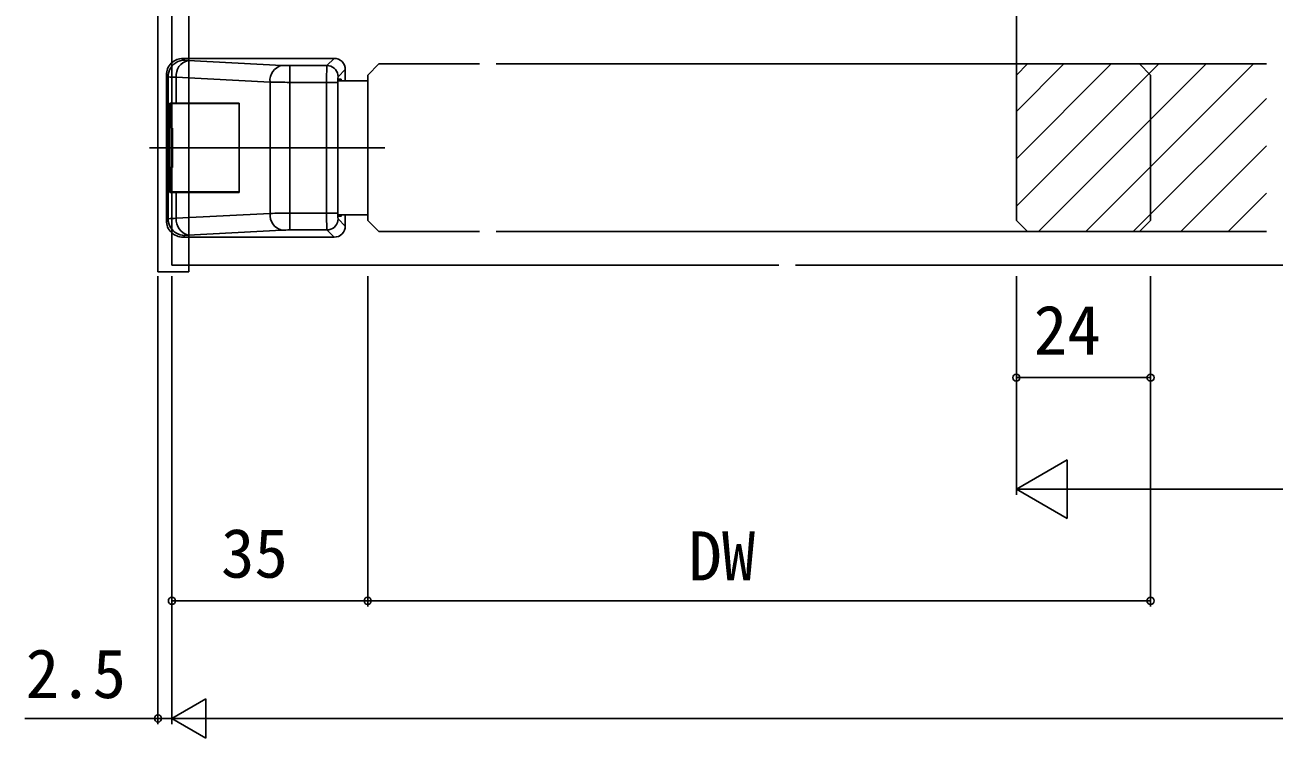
# Model space of a CAD drawing. Units: millimetres, scale not verified. Extents: x -525 to 525, y -784 to 780.
# Drawn here: x -121.6 to 102, y 133.4 to 261 of the extents above; entities that cross this region are included whole.
import ezdxf
from ezdxf.enums import TextEntityAlignment as Align

# ---------------------------------------------------------------- set-up
doc = ezdxf.new("R2010")
doc.units = ezdxf.units.MM
doc.header["$LTSCALE"] = 4
for name, color, linetype in [('0-4_YKK_12', 2, 'Continuous'), ('0-5_YKK_13', 4, 'Continuous'), ('0-7_YKK_D', 6, 'Continuous')]:
    doc.layers.add(name, color=color, linetype=linetype)
doc.styles.add('ＭＳ ゴシック', font='')
doc.styles.get('ＭＳ ゴシック').set_extended_font_data('MS Gothic')

msp = doc.modelspace()

# ---------------------------------------------------------------- linework, layer by layer
at = {"layer": '0-4_YKK_12'}
for p, q in [((-95.274, 277.49), (-95.274, 217.99)), ((-60.274, 251.99), (-58.274, 253.99)), ((-40.274, 253.994), (-58.274, 253.99)), ((76.726, 253.994), (-37.274, 253.994)), ((55.726, 251.994), (57.726, 253.994)), ((55.726, 245.509), (64.211, 253.994)), ((55.726, 237.023), (72.696, 253.994)), ((55.726, 228.538), (81.182, 253.994)), ((100.476, 253.994), (57.726, 253.994)), ((59.667, 223.994), (89.667, 253.994)), ((68.152, 223.994), (98.152, 253.994)), ((77.726, 253.994), (79.726, 251.994)), ((-60.274, 251.99), (-60.274, 226.994)), ((-60.274, 251.99), (-60.274, 225.99)), ((55.726, 251.994), (55.726, 225.994)), ((79.726, 251.994), (79.726, 225.994)), ((76.638, 223.994), (100.476, 247.832)), ((85.123, 223.994), (100.476, 239.347)), ((93.608, 223.994), (100.476, 230.862)), ((-58.274, 223.99), (-60.274, 225.99)), ((57.726, 223.994), (55.726, 225.994)), ((77.726, 223.994), (79.726, 225.994)), ((-40.274, 223.994), (-58.278, 223.994)), ((76.726, 223.994), (-37.274, 223.994)), ((100.476, 223.994), (57.726, 223.994)), ((-95.274, 217.99), (13.226, 217.99)), ((16.226, 217.99), (124.226, 217.99))]:
    msp.add_line(p, q, dxfattribs=at)
at = {"layer": '0-5_YKK_13'}
for p, q in [((-97.774, 216.79), (-97.774, 277.49)), ((-92.274, 216.79), (-92.274, 277.49)), ((-93.278, 254.99), (-92.964, 254.676)), ((-66.271, 254.99), (-93.278, 254.99)), ((-67.564, 253.698), (-66.271, 254.99)), ((-92.381, 254.607), (-75.617, 253.729)), ((-74.203, 253.698), (-67.564, 253.698)), ((-74.203, 250.702), (-74.203, 253.698)), ((-64.274, 252.993), (-65.566, 251.701)), ((-64.274, 250.99), (-64.274, 252.993)), ((-95.96, 251.68), (-96.274, 251.994)), ((-96.274, 251.994), (-96.274, 225.986)), ((-95.96, 226.3), (-95.96, 251.68)), ((-77.739, 250.733), (-94.502, 251.611)), ((-94.502, 251.611), (-94.502, 246.99)), ((-77.739, 227.247), (-77.739, 250.733)), ((-67.613, 250.702), (-74.203, 250.702)), ((-74.203, 250.702), (-74.203, 227.278)), ((-67.613, 227.278), (-67.613, 250.702)), ((-60.274, 250.99), (-65.616, 250.99)), ((-65.584, 251.24), (-65.584, 226.74)), ((-65.034, 251.24), (-65.584, 251.24)), ((-65.034, 250.99), (-65.034, 251.24)), ((-94.502, 246.99), (-95.645, 246.99)), ((-95.645, 230.99), (-95.645, 246.99)), ((-94.327, 246.89), (-95.415, 246.89)), ((-95.415, 242.49), (-95.415, 246.89)), ((-94.502, 246.99), (-83.274, 246.99)), ((-83.274, 246.89), (-94.327, 246.89)), ((-83.274, 246.99), (-83.274, 230.99)), ((-83.274, 231.09), (-83.274, 246.89)), ((-99.274, 238.99), (-57.206, 238.99)), ((-95.645, 230.99), (-94.502, 230.99)), ((-94.327, 231.09), (-95.415, 231.09)), ((-94.502, 230.99), (-94.502, 226.369)), ((-83.274, 230.99), (-94.502, 230.99)), ((-83.274, 231.09), (-94.327, 231.09)), ((-96.274, 225.986), (-95.96, 226.3)), ((-94.502, 226.369), (-77.739, 227.247)), ((-74.203, 227.278), (-67.613, 227.278)), ((-74.203, 224.282), (-74.203, 227.278)), ((-67.613, 227.278), (-65.616, 227.278)), ((-65.566, 226.28), (-64.274, 224.987)), ((-64.274, 224.987), (-64.274, 226.99)), ((-75.617, 224.252), (-92.381, 223.373)), ((-67.564, 224.282), (-74.203, 224.282)), ((-66.271, 222.99), (-67.564, 224.282)), ((-92.964, 223.304), (-93.278, 222.99)), ((-93.278, 222.99), (-66.271, 222.99)), ((-97.774, 216.79), (-92.274, 216.79))]:
    msp.add_line(p, q, dxfattribs=at)
for points in [[(-95.96, 251.68), (-95.928, 252.105), (-95.837, 252.522), (-95.687, 252.922), (-95.481, 253.297), (-95.225, 253.639), (-94.923, 253.941), (-94.581, 254.197), (-94.206, 254.403), (-93.806, 254.552), (-93.389, 254.644), (-92.964, 254.676)], [(-67.564, 253.698), (-67.217, 253.667), (-66.882, 253.576), (-66.567, 253.428), (-66.282, 253.229), (-66.036, 252.983), (-65.836, 252.698), (-65.688, 252.383), (-65.598, 252.047), (-65.566, 251.701)], [(-67.613, 250.702), (-65.616, 250.702), (-65.616, 227.278)], [(-65.616, 226.99), (-60.274, 226.99), (-60.274, 251.99)], [(-95.19, 235.49), (-95.19, 242.49), (-95.415, 242.49)], [(-95.415, 231.09), (-95.415, 235.49), (-95.19, 235.49)], [(-92.964, 223.304), (-93.389, 223.336), (-93.806, 223.428), (-94.206, 223.578), (-94.581, 223.783), (-94.923, 224.039), (-95.225, 224.341), (-95.481, 224.683), (-95.687, 225.058), (-95.837, 225.458), (-95.928, 225.875), (-95.96, 226.3)], [(-67.564, 224.282), (-67.217, 224.313), (-66.882, 224.404), (-66.567, 224.552), (-66.282, 224.752), (-66.036, 224.998), (-65.836, 225.283), (-65.688, 225.598), (-65.598, 225.933), (-65.566, 226.28)], [(-65.584, 226.74), (-65.034, 226.74), (-65.034, 226.99)]]:
    msp.add_lwpolyline(points, dxfattribs=at)
for centre, radius, start, end in [((-93.28, 251.996), 2.994, 89.96782, 180.03218), ((-66.27, 252.994), 1.996, 359.96796, 90.03204), ((-91.761, 251.919), 2.759, 102.98938, 186.40774), ((-92.427, 256.728), 2.121, 255.33304, 271.24019), ((-74.997, 251.041), 2.759, 102.98938, 186.40774), ((-74.286, 282.476), 28.778, 267.34813, 270.16471), ((-23.432, 251.468), 44.187, 177.1073, 180.99321), ((-94.712, 262.666), 11.057, 263.52066, 271.0879), ((-74.449, 425.94), 175.238, 268.92448, 270.08052), ((-60.196, 250.933), 5.425, 171.86503, 182.44066), ((-93.28, 225.984), 2.994, 179.96782, 270.03218), ((-94.534, 211.543), 14.826, 89.87498, 95.51645), ((-91.655, 226.136), 2.857, 175.32403, 255.27885), ((-74.891, 227.015), 2.857, 175.32403, 255.27885), ((-74.373, 43.308), 183.971, 89.94692, 91.04808), ((-14.856, 226.654), 52.761, 179.32261, 182.57688), ((-60.196, 227.047), 5.425, 177.55934, 188.13497), ((-74.286, 195.504), 28.778, 89.83529, 92.65187), ((-66.27, 224.986), 1.996, 269.96796, 0.03204), ((-92.427, 221.252), 2.121, 88.75981, 104.66696)]:
    msp.add_arc(centre, radius, start, end, dxfattribs=at)
at = {"layer": '0-7_YKK_D'}
for p, q in [((55.726, 251.994), (55.726, 271.047)), ((-97.774, 215.99), (-97.774, 135.876)), ((-95.274, 215.99), (-95.274, 156.924)), ((-95.274, 215.99), (-95.274, 135.876)), ((-95.274, 215.99), (-95.274, 135.876)), ((-60.274, 215.99), (-60.274, 156.924)), ((-60.274, 215.99), (-60.274, 156.924)), ((55.726, 215.99), (55.726, 196.857)), ((55.726, 215.99), (55.726, 176.89)), ((79.726, 215.99), (79.726, 196.857)), ((79.726, 215.99), (79.726, 156.924)), ((79.726, 197.857), (55.726, 197.857)), ((55.726, 177.89), (64.819, 183.14)), ((64.819, 172.64), (64.819, 183.14)), ((55.726, 177.89), (64.819, 172.64)), ((55.726, 177.89), (73.912, 177.89)), ((182.976, 177.89), (66.226, 177.89)), ((-60.274, 157.924), (-95.274, 157.924)), ((-60.274, 157.924), (79.726, 157.924)), ((-95.274, 136.876), (-89.212, 140.376)), ((-89.212, 133.376), (-89.212, 140.376)), ((-95.274, 136.876), (-89.212, 133.376)), ((-95.274, 136.876), (-83.15, 136.876)), ((-88.274, 136.876), (479.726, 136.876))]:
    msp.add_line(p, q, dxfattribs=at)
msp.add_lwpolyline([(-95.274, 136.876), (-97.774, 136.876), (-121.551, 136.876)], dxfattribs=at)
for centre in [(55.726, 197.857), (79.726, 197.857), (-95.274, 157.924), (-60.274, 157.924), (-60.274, 157.924), (79.726, 157.924), (-97.774, 136.876)]:
    msp.add_circle(centre, 0.637, dxfattribs=at)

# ---------------------------------------------------------------- texts
at = {"layer": '0-7_YKK_D', "style": 'ＭＳ ゴシック'}
for s, p in [('24', (58.828, 199.357)), ('35', (-86.501, 159.424)), ('DW', (-2.922, 158.924)), ('2.5', (-121.438, 137.876))]:
    msp.add_text(s, height=8.798, dxfattribs=at).set_placement(p, align=Align.BOTTOM_LEFT)

doc.saveas('drawing.dxf')
